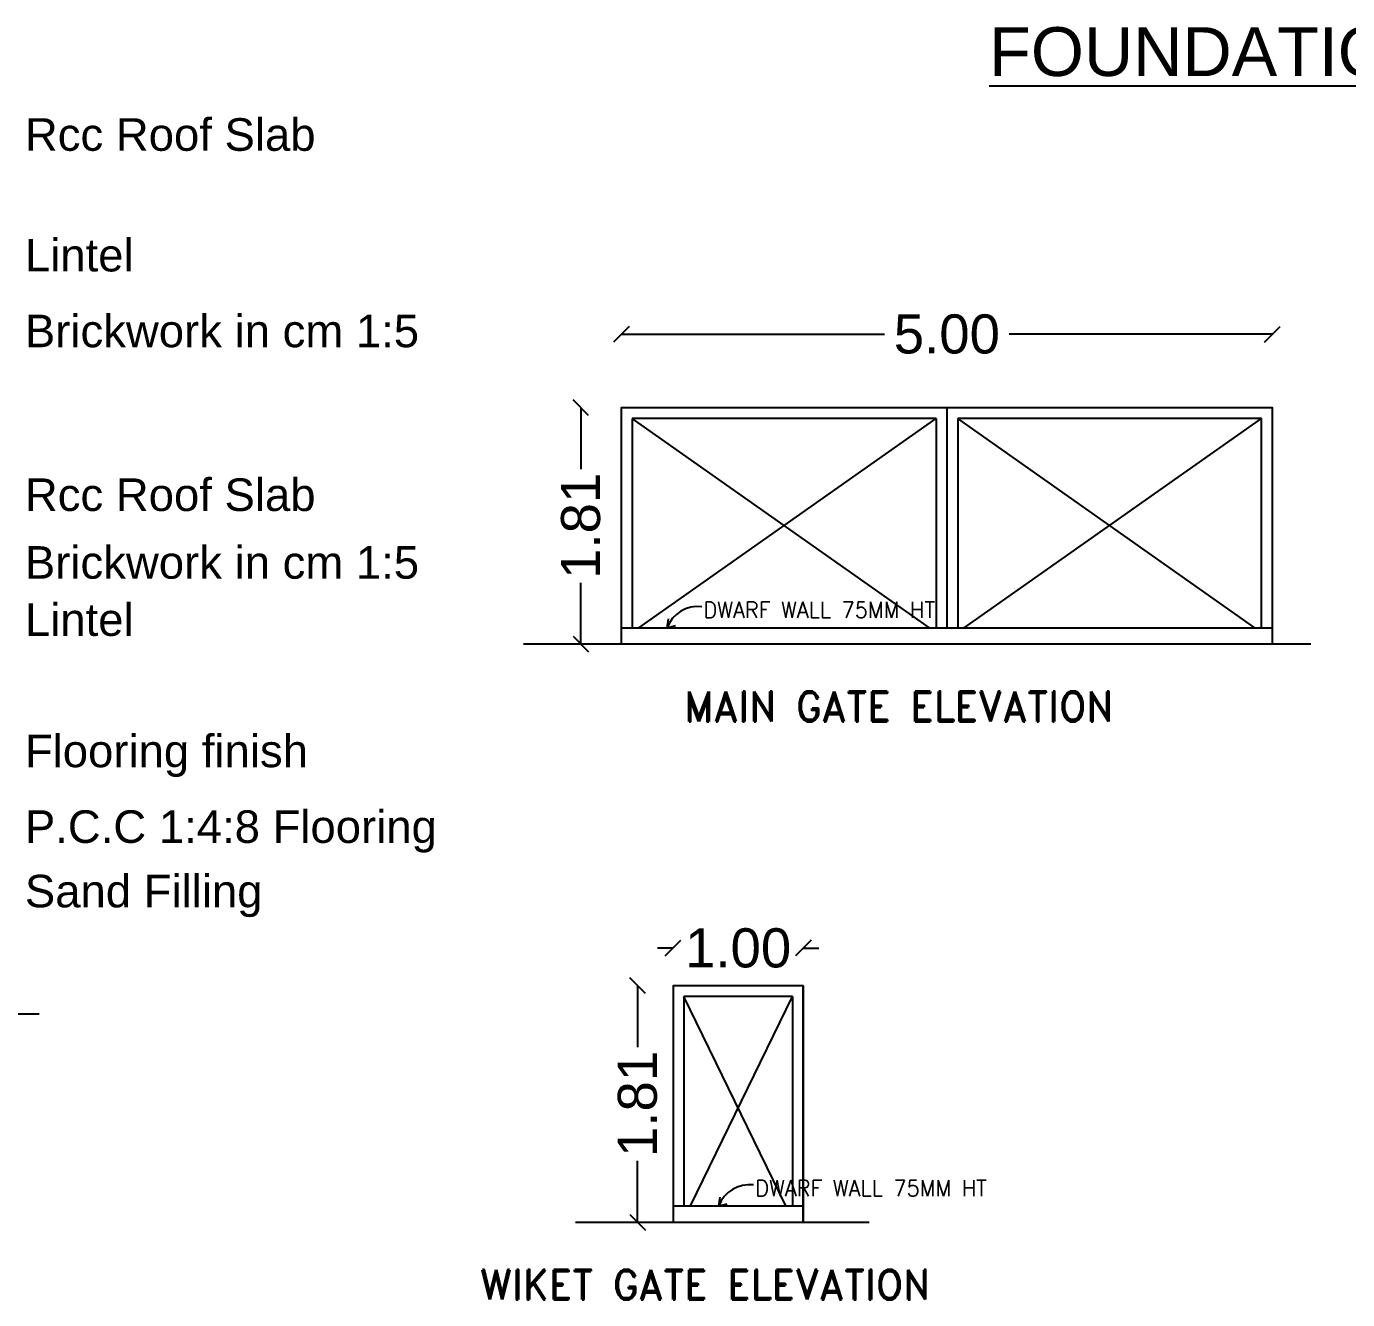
# Model space of a CAD drawing. Header units: metres. Extents: x 27 to 171, y 4 to 129.
# Drawn here: x 133.64 to 143.79, y 51.13 to 60.9 of the extents above; entities that cross this region are included whole.
import ezdxf

# ---------------------------------------------------------------- set-up
doc = ezdxf.new("R2010")
doc.units = ezdxf.units.M
doc.header["$MEASUREMENT"] = 0
for name, color, linetype in [('DIM', 1, 'Continuous'), ('MAIN_GATE', 57, 'Continuous'), ('TEXT', 7, 'Continuous'), ('WALL', 4, 'Continuous'), ('WICKET_GATE', 57, 'Continuous')]:
    doc.layers.add(name, color=color, linetype=linetype)
doc.styles.get("Standard").update_dxf_attribs({"font": 'arial.ttf'})
doc.styles.add('T', font='ROMAND.shx', dxfattribs={"width": 0.9, "height": 10})
doc.styles.add('T1', font='ROMANS.shx', dxfattribs={"width": 0.96, "height": 4})
doc.dimstyles.get("Standard").update_dxf_attribs({"dimtxt": 0.3, "dimasz": 0.12, "dimexe": 0.18, "dimexo": 0.0625, "dimgap": 0.09, "dimtad": 0, "dimzin": 0, "dimdsep": 46, "dimtxsty": 'Standard', "dimblk": 'OBLIQUE', "dimcen": 0.09, "dimse1": 1, "dimse2": 1, "dimadec": 0, "dimazin": 0, "dimtfac": 1, "dimtofl": 0, "dimtmove": 0, "dimatfit": 3, "dimfxl": 0, "dimtolj": 1, "dimtzin": 0, "dimarcsym": 0})

# ---------------------------------------------------------------- blocks, each defined once
blk = doc.blocks.new('_Oblique')
at = {"color": 0, "linetype": 'ByBlock', "lineweight": -2}
blk.add_line((-0.5, -0.5), (0.5, 0.5), dxfattribs=at)
blk = doc.blocks.new('*D52')
at = {"layer": 'Defpoints', "color": 0}
for p in [(137.9, 57.978), (138.211, 57.978), (138.211, 56.164)]:
    blk.add_point(p, dxfattribs=at)
at = {"layer": 'MAIN_GATE', "color": 0, "lineweight": -2}
for p, q in [((137.9, 57.978), (137.9, 57.507)), ((137.9, 56.164), (137.9, 56.634))]:
    blk.add_line(p, q, dxfattribs=at)
at = {"layer": 'MAIN_GATE', "color": 0, "lineweight": -2, "xscale": 0.12, "yscale": 0.12, "zscale": 0.12}
for p, rotation in [((137.9, 57.978), 90), ((137.9, 56.164), 270)]:
    blk.add_blockref('_Oblique', p, dxfattribs=dict(at, rotation=rotation))
at = {"layer": 'MAIN_GATE', "color": 0, "insert": (137.9, 57.071), "char_height": 0.3, "attachment_point": 5, "rotation": 90}
blk.add_mtext('\\A1;1.81', dxfattribs=at)
blk = doc.blocks.new('*D53')
at = {"layer": 'Defpoints', "color": 0}
for p in [(143.211, 58.542), (138.211, 57.978), (143.211, 57.978)]:
    blk.add_point(p, dxfattribs=at)
at = {"layer": 'MAIN_GATE', "color": 0, "lineweight": -2}
for p, q in [((138.211, 58.542), (140.232, 58.542)), ((143.211, 58.542), (141.19, 58.542))]:
    blk.add_line(p, q, dxfattribs=at)
at = {"layer": 'MAIN_GATE', "color": 0, "lineweight": -2, "xscale": 0.12, "yscale": 0.12, "zscale": 0.12, "rotation": 180}
blk.add_blockref('_Oblique', (138.211, 58.542), dxfattribs=at)
at = {"layer": 'MAIN_GATE', "color": 0, "lineweight": -2, "xscale": 0.12, "yscale": 0.12, "zscale": 0.12}
blk.add_blockref('_Oblique', (143.211, 58.542), dxfattribs=at)
at = {"layer": 'MAIN_GATE', "color": 0, "insert": (140.711, 58.542), "char_height": 0.3, "attachment_point": 5}
blk.add_mtext('\\A1;5.00', dxfattribs=at)
blk = doc.blocks.new('*D54')
at = {"layer": 'Defpoints', "color": 0}
for p in [(138.336, 53.54), (138.608, 53.54), (138.608, 51.725)]:
    blk.add_point(p, dxfattribs=at)
at = {"layer": 'WICKET_GATE', "color": 0, "lineweight": -2}
for p, q in [((138.336, 53.54), (138.336, 53.069)), ((138.336, 51.725), (138.336, 52.196))]:
    blk.add_line(p, q, dxfattribs=at)
at = {"layer": 'WICKET_GATE', "color": 0, "lineweight": -2, "xscale": 0.12, "yscale": 0.12, "zscale": 0.12}
for p, rotation in [((138.336, 53.54), 90), ((138.336, 51.725), 270)]:
    blk.add_blockref('_Oblique', p, dxfattribs=dict(at, rotation=rotation))
at = {"layer": 'WICKET_GATE', "color": 0, "insert": (138.336, 52.633), "char_height": 0.3, "attachment_point": 5, "rotation": 90}
blk.add_mtext('\\A1;1.81', dxfattribs=at)
blk = doc.blocks.new('*D55')
at = {"layer": 'Defpoints', "color": 0}
for p in [(139.608, 53.829), (138.608, 53.54), (139.608, 53.54)]:
    blk.add_point(p, dxfattribs=at)
at = {"layer": 'WICKET_GATE', "color": 0, "lineweight": -2}
for p, q in [((138.608, 53.829), (138.488, 53.829)), ((139.608, 53.829), (139.728, 53.829))]:
    blk.add_line(p, q, dxfattribs=at)
at = {"layer": 'WICKET_GATE', "color": 0, "lineweight": -2, "xscale": 0.12, "yscale": 0.12, "zscale": 0.12}
blk.add_blockref('_Oblique', (138.608, 53.829), dxfattribs=at)
at = {"layer": 'WICKET_GATE', "color": 0, "lineweight": -2, "xscale": 0.12, "yscale": 0.12, "zscale": 0.12, "rotation": 180}
blk.add_blockref('_Oblique', (139.608, 53.829), dxfattribs=at)
at = {"layer": 'WICKET_GATE', "color": 0, "insert": (139.108, 53.829), "char_height": 0.3, "attachment_point": 5}
blk.add_mtext('\\A1;1.00', dxfattribs=at)

msp = doc.modelspace()

# ---------------------------------------------------------------- linework, layer by layer
msp.add_line((132.308, 53.324), (133.74, 53.324))
at = {"layer": 'DIM'}
for p, q in [((138.562, 56.289), (138.573, 56.356)), ((138.562, 56.289), (138.628, 56.305)), ((138.959, 51.85), (138.971, 51.918)), ((138.959, 51.85), (139.025, 51.867))]:
    msp.add_line(p, q, dxfattribs=at)
for centre in [(138.799, 56.198), (139.196, 51.759)]:
    msp.add_arc(centre, 0.254, 83.3549, 159.0119, dxfattribs=at)
at = {"layer": 'MAIN_GATE'}
msp.add_lwpolyline([(138.211, 56.164), (143.211, 56.164), (143.211, 57.978), (138.211, 57.978)], close=True, dxfattribs=at)
at = {"layer": 'WALL', "color": 1}
for p, q in [((143.211, 57.978), (138.211, 57.978)), ((138.211, 57.978), (138.211, 56.164)), ((140.711, 57.978), (140.711, 56.289)), ((143.211, 56.164), (143.211, 57.978)), ((138.295, 57.895), (138.295, 56.289)), ((140.577, 56.289), (138.295, 57.895)), ((140.628, 57.895), (138.295, 57.895)), ((138.345, 56.289), (140.628, 57.895)), ((140.628, 57.895), (140.628, 56.289)), ((143.128, 57.895), (140.795, 57.895)), ((143.077, 56.289), (140.795, 57.895)), ((140.795, 57.895), (140.795, 56.289)), ((140.845, 56.289), (143.128, 57.895)), ((143.128, 56.289), (143.128, 57.895)), ((138.211, 56.289), (143.211, 56.289)), ((137.461, 56.164), (143.507, 56.164)), ((139.608, 53.54), (138.608, 53.54)), ((138.608, 53.54), (138.608, 51.725)), ((139.608, 53.54), (139.608, 51.725)), ((138.692, 53.457), (138.692, 51.85)), ((139.475, 51.85), (138.692, 53.457)), ((139.525, 53.457), (138.692, 53.457)), ((138.742, 51.85), (139.525, 53.457)), ((139.525, 53.457), (139.525, 51.85)), ((138.608, 51.85), (139.608, 51.85)), ((137.858, 51.725), (140.115, 51.725))]:
    msp.add_line(p, q, dxfattribs=at)
at = {"layer": 'WICKET_GATE'}
msp.add_lwpolyline([(138.608, 51.725), (139.608, 51.725), (139.608, 53.54), (138.608, 53.54)], close=True, dxfattribs=at)

# ---------------------------------------------------------------- texts
for s, height, p in [('%%UFOUNDATION DETAILS', 0.375, (141.036, 60.524)), ('Rcc Roof Slab', 0.25, (133.631, 59.95)), ('Lintel ', 0.25, (133.631, 59.024)), ('Brickwork in cm 1:5', 0.25, (133.631, 58.442)), ('Rcc Roof Slab', 0.25, (133.631, 57.185)), ('Brickwork in cm 1:5', 0.25, (133.631, 56.665)), ('Lintel ', 0.25, (133.631, 56.226)), ('Flooring finish', 0.25, (133.631, 55.218)), ('P.C.C 1:4:8 Flooring', 0.25, (133.631, 54.637)), ('Sand Filling', 0.25, (133.631, 54.142))]:
    msp.add_text(s, height=height).set_placement(p)
at = {"layer": 'DIM', "style": 'T1', "width": 0.96}
for p in [(138.842, 56.364), (139.24, 51.925)]:
    msp.add_text('DWARF WALL 75MM HT', height=0.12277, dxfattribs=at).set_placement(p)
at = {"layer": 'TEXT', "color": 5, "style": 'T', "width": 0.96}
for s, p in [('MAIN GATE ELEVATION', (138.693, 55.57)), ('WIKET GATE ELEVATION', (137.126, 51.131))]:
    msp.add_text(s, height=0.22957, dxfattribs=at).set_placement(p)

# ---------------------------------------------------------------- dimensions: what is measured, and where the dimension line sits
at = {"layer": 'MAIN_GATE', "color": 2}
dim = msp.add_linear_dim(base=(143.211, 58.542), p1=(138.211, 57.978), p2=(143.211, 57.978), dimstyle='Standard', override={"dimpost": '\\X'}, dxfattribs=at)
dim.commit()
dim.dimension.update_dxf_attribs({"geometry": '*D53', "text_midpoint": (140.711, 58.542)})
at = {"layer": 'MAIN_GATE', "color": 1}
dim = msp.add_linear_dim(base=(137.9, 57.978), p1=(138.211, 56.164), p2=(138.211, 57.978), angle=90, dimstyle='Standard', override={"dimscale": 1, "dimpost": '\\X'}, dxfattribs=at)
dim.commit()
dim.dimension.update_dxf_attribs({"geometry": '*D52', "text_midpoint": (137.9, 57.071)})
at = {"layer": 'WICKET_GATE', "color": 2}
dim = msp.add_linear_dim(base=(139.608, 53.829), p1=(138.608, 53.54), p2=(139.608, 53.54), dimstyle='Standard', override={"dimscale": 1, "dimpost": '\\X'}, dxfattribs=at)
dim.commit()
dim.dimension.update_dxf_attribs({"geometry": '*D55', "text_midpoint": (139.108, 53.829)})
at = {"layer": 'WICKET_GATE', "color": 1}
dim = msp.add_linear_dim(base=(138.3362, 53.5399), p1=(138.6084, 51.7252), p2=(138.6084, 53.5399), angle=90, dimstyle='Standard', override={"dimscale": 1, "dimpost": '\\X'}, dxfattribs=at)
dim.commit()
dim.dimension.update_dxf_attribs({"geometry": '*D54', "text_midpoint": (138.3362, 52.6325)})

doc.saveas('drawing.dxf')
